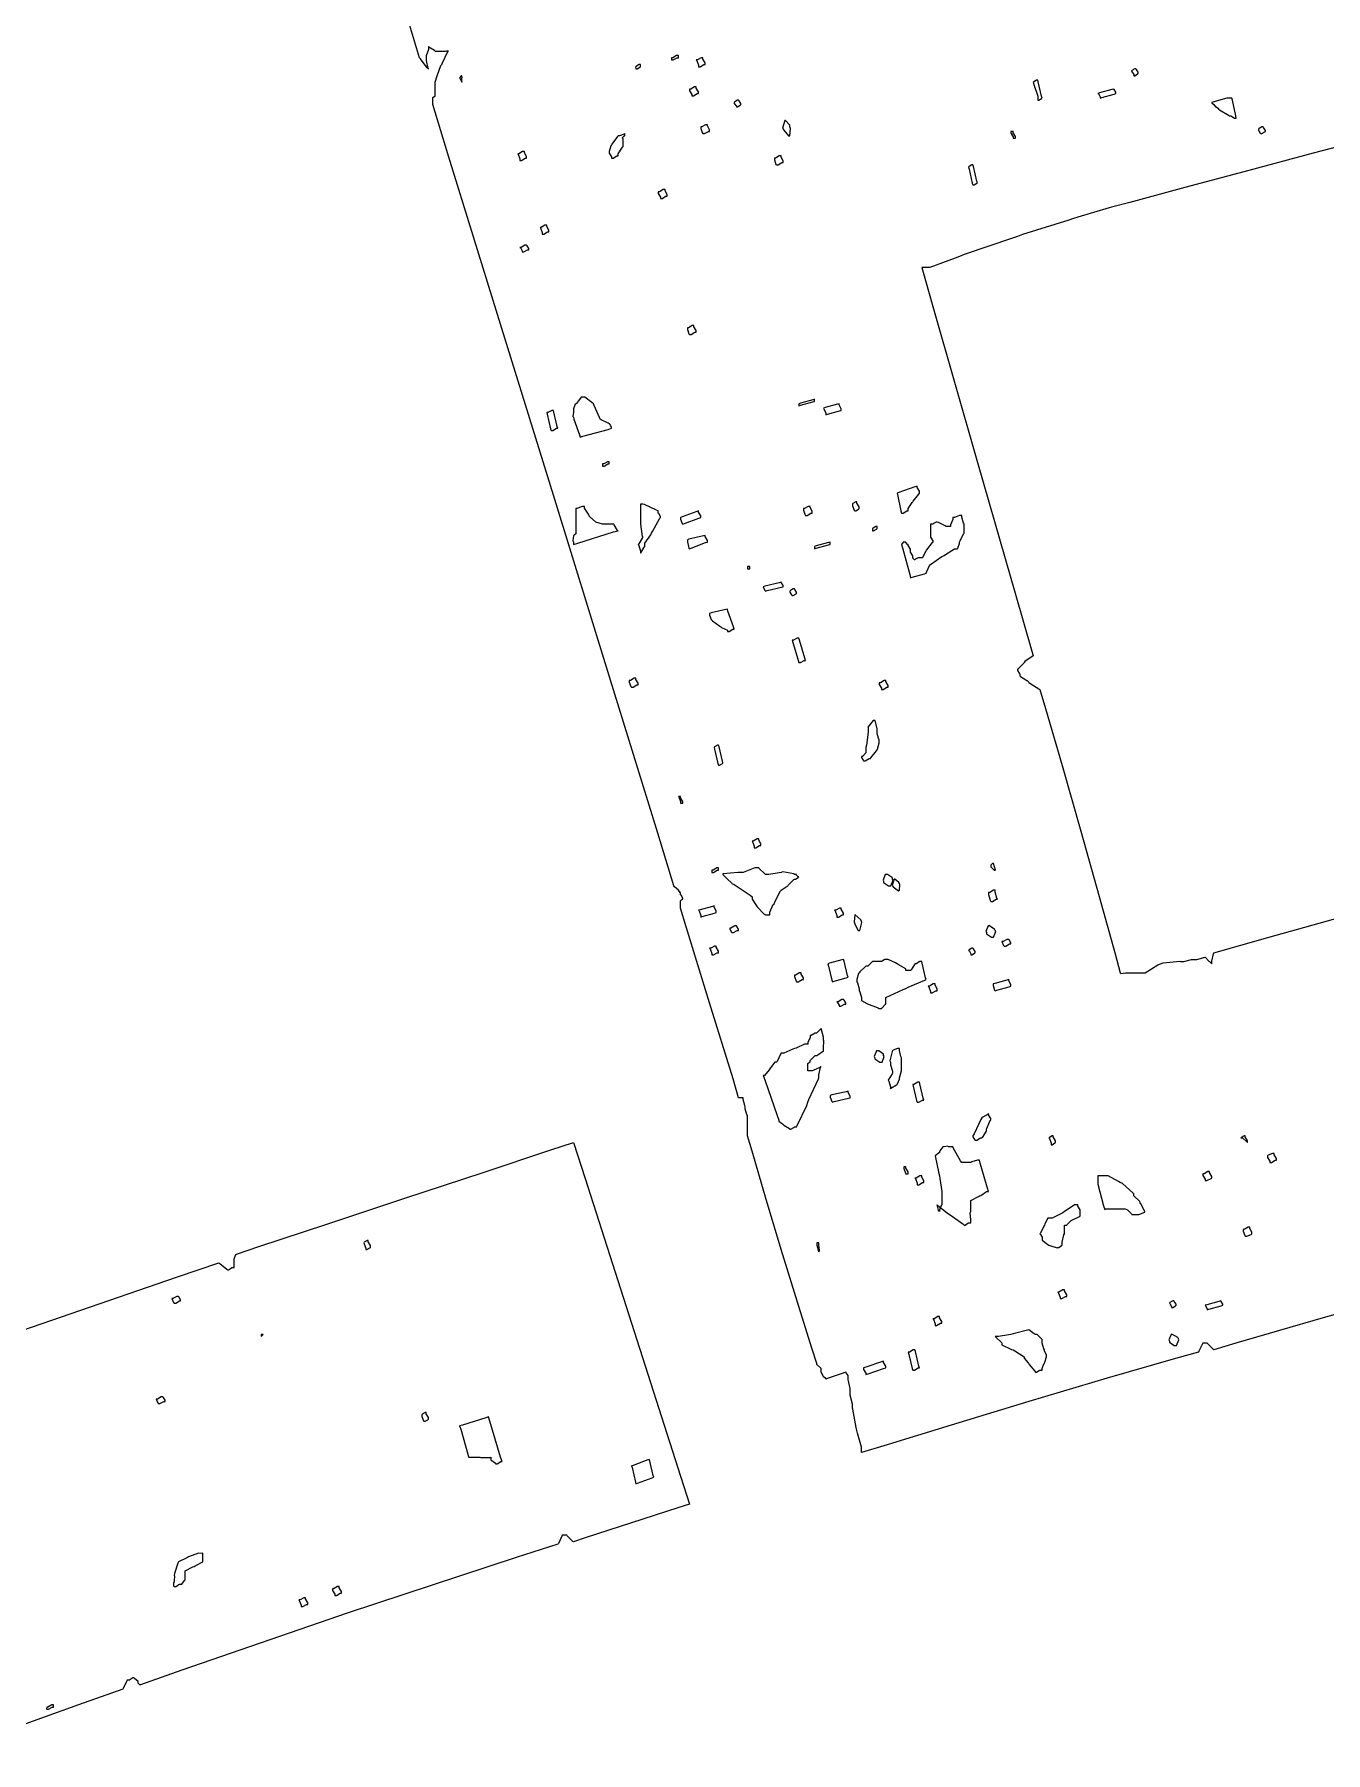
# Model space of a CAD drawing. Extents: x 54 to 303, y 49 to 296.
# Drawn here: x 77.91 to 98.32, y 239.1 to 266.26 of the extents above; entities that cross this region are included whole.
import ezdxf

# ---------------------------------------------------------------- set-up
doc = ezdxf.new("R2010")
doc.units = 0
doc.header["$MEASUREMENT"] = 0

msp = doc.modelspace()

# ---------------------------------------------------------------- linework, layer by layer
at = {"color": 7}
for points in [[(99.6678, 246.355), (98.2832, 245.97), (96.8982, 245.569), (96.5549, 245.463), (96.5454, 245.473), (96.4572, 245.561), (96.4487, 245.569), (96.4145, 245.569), (96.3785, 245.569), (96.369, 245.551), (96.3165, 245.445), (96.3083, 245.427), (95.946, 245.327), (94.8641, 245.017), (93.6308, 244.647), (92.4031, 244.273), (91.3363, 243.947), (90.9807, 243.84), (90.9807, 243.928), (90.9189, 244.148), (90.9105, 244.192), (90.901, 244.237), (90.8484, 244.529), (90.8403, 244.545), (90.8403, 244.607), (90.8043, 244.747), (90.8043, 244.792), (90.8043, 244.854), (90.7701, 244.995), (90.7701, 245.04), (90.7701, 245.058), (90.7426, 245.102), (90.7341, 245.11), (90.6639, 245.088), (90.4558, 245.018), (90.4173, 245.004), (90.4173, 245.004), (90.4173, 245.004), (90.4173, 245.014), (90.3813, 245.04), (90.3813, 245.04), (90.3813, 245.04), (90.3471, 245.118), (90.3471, 245.145), (90.3471, 245.172), (90.2751, 245.232), (90.2751, 245.251), (90.1982, 245.493), (89.9707, 246.221), (89.716, 247.051), (89.4662, 247.881), (89.2528, 248.608), (89.1826, 248.849), (89.1826, 248.849), (89.1826, 248.956), (89.1826, 248.991), (89.1826, 249.035), (89.1826, 249.134), (89.1826, 249.167), (89.1727, 249.185), (89.1466, 249.277), (89.1466, 249.308), (89.1371, 249.326), (89.1124, 249.42), (89.1124, 249.45), (89.0944, 249.45), (89.0531, 249.45), (89.0404, 249.45), (88.9522, 249.75), (88.5818, 250.949), (88.2124, 252.149), (88.1242, 252.448), (88.1242, 252.475), (88.1242, 252.534), (88.1242, 252.553), (88.1242, 252.563), (88.1489, 252.589), (88.1585, 252.589), (88.1585, 252.607), (88.1324, 252.651), (88.1242, 252.659), (88.1242, 252.695), (88.1144, 252.695), (88.0883, 252.729), (88.0883, 252.729), (88.0883, 252.729), (88.0262, 252.783), (88.0181, 252.801), (87.763, 253.631), (86.9957, 256.119), (86.1124, 258.975), (85.229, 261.83), (84.4614, 264.319), (84.2077, 265.148), (84.2077, 265.175), (84.2077, 265.234), (84.2077, 265.253), (84.2077, 265.263), (84.2437, 265.289), (84.2437, 265.289), (84.2437, 265.289), (84.2437, 265.421), (84.2437, 265.465), (84.2437, 265.501), (84.2779, 265.606), (84.2779, 265.606), (84.2779, 265.606), (84.3319, 265.766), (84.3499, 265.782), (84.358, 265.81), (84.4448, 265.986), (84.4543, 265.994), (84.4201, 265.994), (84.4021, 265.986), (84.2518, 265.986), (84.2437, 265.994), (84.2338, 266.004), (84.1456, 266.057), (84.1375, 266.065), (84.1375, 266.021), (84.1015, 265.921), (84.1015, 265.888), (84.1015, 265.844), (84.128, 265.722), (84.1375, 265.712), (84.1195, 265.73), (84.0133, 265.872), (83.9971, 265.888), (83.789, 266.571)], [(99.0106, 264.614), (98.122, 264.379), (97.1063, 264.108), (96.096, 263.837), (95.2239, 263.602), (94.9332, 263.525), (94.8972, 263.517), (94.4026, 263.367), (94.3321, 263.349), (94.2619, 263.323), (93.5288, 263.094), (93.4501, 263.066), (93.3704, 263.04), (92.6042, 262.777), (92.534, 262.749), (92.4623, 262.723), (92.0655, 262.573), (91.9346, 262.573), (92.111, 261.956), (92.8165, 259.491), (93.5221, 257.043), (93.6985, 256.433), (93.6985, 256.433), (93.5648, 256.347), (93.5563, 256.329), (93.5468, 256.321), (93.4586, 256.232), (93.4501, 256.223), (93.4501, 256.206), (93.4766, 256.162), (93.4861, 256.153), (93.4861, 256.117), (93.4942, 256.109), (93.5824, 256.056), (93.5923, 256.046), (93.6004, 256.046), (93.6265, 256.02), (93.6265, 256.01), (93.6445, 256.002), (93.7853, 255.914), (93.8029, 255.904), (93.8911, 255.604), (94.1546, 254.7), (94.4506, 253.665), (94.7402, 252.632), (94.9911, 251.726), (95.0736, 251.424), (95.0817, 251.416), (95.1548, 251.424), (95.1798, 251.424), (95.2059, 251.424), (95.286, 251.424), (95.286, 251.424), (95.286, 251.424), (95.3643, 251.424), (95.3904, 251.424), (95.4691, 251.424), (95.6649, 251.549), (95.709, 251.567), (95.7531, 251.584), (96.0162, 251.611), (96.0258, 251.601), (96.0783, 251.601), (96.1983, 251.637), (96.2381, 251.637), (96.2822, 251.637), (96.4145, 251.671), (96.4145, 251.671), (96.4145, 251.671), (96.4752, 251.611), (96.4847, 251.601), (96.5207, 251.567), (96.5207, 251.611), (96.5454, 251.725), (96.5549, 251.743), (97.4079, 251.985), (99.974, 252.698)], [(77.5575, 245.719), (80.1688, 246.618), (80.8221, 246.838), (80.8383, 246.83), (80.953, 246.742), (80.9625, 246.732), (80.9791, 246.732), (81.0232, 246.76), (81.0327, 246.768), (81.0687, 246.768), (81.0687, 246.796), (81.0687, 246.855), (81.0687, 246.874), (81.0687, 246.902), (81.0934, 246.972), (81.1029, 246.98), (81.4585, 247.1), (82.5306, 247.454), (83.7667, 247.862), (85.0015, 248.27), (86.0735, 248.626), (86.4306, 248.744), (86.6151, 248.171), (87.3471, 245.886), (88.0787, 243.601), (88.2646, 243.028), (88.0787, 242.968), (87.3471, 242.729), (86.6151, 242.491), (86.4306, 242.429), (86.421, 242.438), (86.3328, 242.527), (86.3244, 242.535), (86.2902, 242.535), (86.2542, 242.535), (86.2446, 242.518), (86.1921, 242.404), (86.184, 242.394), (85.5225, 242.183), (82.871, 241.31), (80.239, 240.401), (79.5874, 240.171), (79.5775, 240.171), (79.5514, 240.198), (79.5514, 240.206), (79.5514, 240.224), (79.4893, 240.269), (79.4812, 240.278), (79.4632, 240.278), (79.4191, 240.251), (79.411, 240.242), (79.375, 240.242), (79.3655, 240.225), (79.3129, 240.111), (79.3048, 240.101), (78.6045, 239.853), (76.5087, 239.098)]]:
    msp.add_lwpolyline(points, dxfattribs=at)
for points in [[(87.9821, 265.854), (88.0085, 265.854), (88.0678, 265.888), (88.0883, 265.888), (88.0883, 265.924), (88.0607, 265.924), (88.0015, 265.888), (87.9821, 265.888), (87.9821, 265.888), (87.9782, 265.858), (87.9821, 265.854)], [(87.4187, 265.712), (87.4353, 265.712), (87.4794, 265.739), (87.4889, 265.748), (87.4889, 265.782), (87.4709, 265.782), (87.4268, 265.757), (87.4187, 265.748), (87.413, 265.744), (87.4187, 265.712), (87.4187, 265.712)], [(88.4068, 265.748), (88.4329, 265.748), (88.4908, 265.782), (88.5112, 265.782), (88.5112, 265.81), (88.477, 265.869), (88.477, 265.888), (88.4495, 265.888), (88.3902, 265.854), (88.3708, 265.854), (88.3789, 265.846), (88.4068, 265.773), (88.4068, 265.748)], [(95.286, 265.606), (95.3022, 265.606), (95.3463, 265.634), (95.3562, 265.642), (95.3562, 265.66), (95.3287, 265.704), (95.3202, 265.712), (95.3022, 265.712), (95.2581, 265.687), (95.25, 265.678), (95.25, 265.678), (95.286, 265.624), (95.286, 265.606)], [(84.6667, 265.571), (84.6695, 265.578), (84.6667, 265.606), (84.6667, 265.606), (84.6571, 265.606), (84.6307, 265.571), (84.6307, 265.571), (84.6391, 265.563), (84.6667, 265.501), (84.6667, 265.501), (84.6667, 265.571)], [(88.3006, 265.289), (88.3267, 265.289), (88.386, 265.325), (88.4068, 265.325), (88.4068, 265.351), (88.3708, 265.41), (88.3708, 265.429), (88.3433, 265.429), (88.284, 265.395), (88.2646, 265.395), (88.2646, 265.369), (88.3006, 265.31), (88.3006, 265.289)], [(93.7687, 265.219), (93.7853, 265.219), (93.8294, 265.245), (93.8389, 265.253), (93.8294, 265.281), (93.7768, 265.509), (93.7687, 265.535), (93.7507, 265.535), (93.7066, 265.511), (93.6985, 265.501), (93.7066, 265.467), (93.7687, 265.281), (93.7687, 265.219)], [(94.7568, 265.253), (94.7829, 265.263), (94.9759, 265.316), (95.0034, 265.325), (95.0034, 265.343), (94.9759, 265.387), (94.9674, 265.395), (94.9399, 265.387), (94.7469, 265.334), (94.7208, 265.325), (94.729, 265.325), (94.7568, 265.271), (94.7568, 265.253)], [(89.0062, 265.113), (89.0228, 265.113), (89.0669, 265.14), (89.0764, 265.148), (89.0764, 265.166), (89.0489, 265.21), (89.0404, 265.219), (89.0228, 265.219), (88.9787, 265.193), (88.9702, 265.183), (88.9702, 265.166), (89.0062, 265.126), (89.0062, 265.113)], [(96.5207, 265.183), (96.5207, 265.175), (96.5549, 265.148), (96.5549, 265.148), (96.5549, 265.148), (96.581, 265.113), (96.5909, 265.113), (96.5909, 265.113), (96.6251, 265.086), (96.6251, 265.077), (96.6431, 265.068), (96.7839, 264.982), (96.8015, 264.972), (96.8195, 264.972), (96.8636, 264.946), (96.8735, 264.936), (96.9077, 264.936), (96.8982, 264.972), (96.8456, 265.219), (96.8375, 265.253), (96.7574, 265.253), (96.5549, 265.193), (96.5207, 265.183)], [(88.477, 264.69), (88.5031, 264.69), (88.5624, 264.724), (88.5832, 264.724), (88.5832, 264.752), (88.5472, 264.811), (88.5472, 264.83), (88.5197, 264.83), (88.4604, 264.796), (88.441, 264.796), (88.441, 264.769), (88.4671, 264.708), (88.477, 264.69)], [(89.7819, 264.9), (89.7724, 264.9), (89.7364, 264.778), (89.746, 264.76), (89.7544, 264.743), (89.8275, 264.654), (89.8521, 264.654), (89.8521, 264.654), (89.8606, 264.769), (89.8521, 264.796), (89.8521, 264.822), (89.7819, 264.9), (89.7819, 264.9)], [(87.1361, 264.654), (87.1266, 264.645), (87.0384, 264.523), (87.0299, 264.513), (87.0204, 264.497), (86.9957, 264.407), (86.9957, 264.407), (86.9957, 264.381), (87.0299, 264.322), (87.0299, 264.301), (87.056, 264.301), (87.1153, 264.337), (87.1361, 264.337), (87.1361, 264.372), (87.1968, 264.461), (87.2063, 264.477), (87.2148, 264.487), (87.2148, 264.611), (87.2063, 264.619), (87.2063, 264.629), (87.2324, 264.654), (87.2423, 264.654), (87.2423, 264.69), (87.2324, 264.681), (87.1594, 264.654), (87.1361, 264.654)], [(93.3799, 264.619), (93.4159, 264.619), (93.4159, 264.645), (93.3799, 264.705), (93.3799, 264.724), (93.3457, 264.724), (93.3457, 264.698), (93.3799, 264.64), (93.3799, 264.619)], [(97.2965, 264.69), (97.313, 264.69), (97.3571, 264.716), (97.3667, 264.724), (97.3667, 264.742), (97.3391, 264.787), (97.3307, 264.796), (97.313, 264.796), (97.2689, 264.769), (97.2605, 264.76), (97.2605, 264.743), (97.2866, 264.699), (97.2965, 264.69)], [(85.5846, 264.267), (85.6107, 264.267), (85.6686, 264.301), (85.689, 264.301), (85.689, 264.328), (85.6548, 264.388), (85.6548, 264.407), (85.6273, 264.407), (85.568, 264.371), (85.5486, 264.371), (85.5567, 264.363), (85.5846, 264.291), (85.5846, 264.267)], [(89.6415, 264.195), (89.6676, 264.195), (89.7255, 264.231), (89.746, 264.231), (89.746, 264.258), (89.7117, 264.317), (89.7117, 264.337), (89.6842, 264.337), (89.625, 264.301), (89.6056, 264.301), (89.6056, 264.275), (89.6317, 264.204), (89.6415, 264.195)], [(92.7446, 263.878), (92.7626, 263.878), (92.8067, 263.905), (92.8165, 263.914), (92.8067, 263.94), (92.753, 264.168), (92.7446, 264.195), (92.7269, 264.195), (92.6828, 264.17), (92.6744, 264.16), (92.6828, 264.126), (92.735, 263.905), (92.7446, 263.878)], [(87.8057, 263.665), (87.8321, 263.665), (87.8914, 263.701), (87.9119, 263.701), (87.9119, 263.729), (87.8777, 263.788), (87.8777, 263.808), (87.8498, 263.808), (87.7905, 263.772), (87.7715, 263.772), (87.7715, 263.745), (87.8057, 263.686), (87.8057, 263.665)], [(85.9374, 263.102), (85.9635, 263.102), (86.0213, 263.136), (86.0418, 263.136), (86.0418, 263.164), (86.0076, 263.223), (86.0076, 263.242), (85.9801, 263.242), (85.9208, 263.208), (85.9014, 263.208), (85.9095, 263.2), (85.9374, 263.127), (85.9374, 263.102)], [(85.6188, 262.819), (85.6449, 262.819), (85.7042, 262.855), (85.725, 262.855), (85.725, 262.873), (85.6975, 262.917), (85.689, 262.926), (85.6629, 262.926), (85.6036, 262.89), (85.5846, 262.89), (85.5927, 262.89), (85.6188, 262.837), (85.6188, 262.819)], [(88.2646, 261.515), (88.2908, 261.515), (88.35, 261.549), (88.3708, 261.549), (88.3708, 261.577), (88.3348, 261.636), (88.3348, 261.655), (88.3087, 261.655), (88.2495, 261.621), (88.2304, 261.621), (88.2304, 261.594), (88.2551, 261.524), (88.2646, 261.515)], [(86.571, 260.526), (86.5533, 260.526), (86.5092, 260.466), (86.5008, 260.456), (86.5008, 260.448), (86.4747, 260.42), (86.4665, 260.42), (86.4567, 260.412), (86.4306, 260.339), (86.4306, 260.314), (86.4306, 260.288), (86.421, 260.219), (86.4306, 260.21), (86.4387, 260.175), (86.5269, 259.927), (86.5367, 259.891), (86.5808, 259.909), (86.9763, 260.015), (87.0299, 260.033), (87.0299, 260.051), (87.0038, 260.095), (86.9957, 260.103), (86.9777, 260.113), (86.8701, 260.165), (86.8535, 260.174), (86.844, 260.201), (86.7558, 260.394), (86.7473, 260.42), (86.7212, 260.438), (86.6084, 260.526), (86.571, 260.526)], [(89.9943, 260.386), (90.0204, 260.396), (90.2134, 260.448), (90.2409, 260.456), (90.2409, 260.49), (90.2134, 260.482), (90.0204, 260.43), (89.9943, 260.42), (89.9943, 260.42), (89.9943, 260.386), (89.9943, 260.386)], [(86.0778, 259.997), (86.1039, 259.997), (86.1632, 260.033), (86.184, 260.033), (86.1741, 260.059), (86.1219, 260.288), (86.1138, 260.314), (86.0859, 260.314), (86.0266, 260.28), (86.0076, 260.28), (86.0157, 260.254), (86.0683, 260.025), (86.0778, 259.997)], [(90.4173, 260.244), (90.4434, 260.254), (90.6364, 260.306), (90.6639, 260.314), (90.6639, 260.342), (90.6279, 260.401), (90.6279, 260.42), (90.6018, 260.412), (90.4074, 260.36), (90.3813, 260.35), (90.3898, 260.342), (90.4173, 260.269), (90.4173, 260.244)], [(86.8895, 259.432), (86.9156, 259.432), (86.9749, 259.468), (86.9957, 259.468), (86.9957, 259.504), (86.9678, 259.504), (86.9086, 259.468), (86.8895, 259.468), (86.8895, 259.468), (86.8895, 259.442), (86.8895, 259.432)], [(90.8763, 258.727), (90.8925, 258.727), (90.9366, 258.754), (90.9465, 258.763), (90.9465, 258.79), (90.9105, 258.849), (90.9105, 258.869), (90.8925, 258.869), (90.8484, 258.843), (90.8403, 258.833), (90.8403, 258.807), (90.8664, 258.736), (90.8763, 258.727)], [(91.616, 258.692), (91.6421, 258.692), (91.7014, 258.727), (91.7222, 258.727), (91.7222, 258.763), (91.7829, 258.86), (91.7924, 258.869), (91.8009, 258.878), (91.8891, 258.993), (91.8986, 259.009), (91.8986, 259.037), (91.8626, 259.096), (91.8626, 259.115), (91.827, 259.107), (91.5719, 259.019), (91.5458, 259.009), (91.554, 258.983), (91.6065, 258.728), (91.616, 258.692)], [(86.4665, 258.763), (86.4665, 258.746), (86.4665, 258.706), (86.4665, 258.692), (86.4665, 258.692), (86.4665, 258.614), (86.4665, 258.586), (86.4665, 258.552), (86.4665, 258.473), (86.4665, 258.446), (86.4665, 258.446), (86.4665, 258.41), (86.4665, 258.41), (86.4665, 258.374), (86.4665, 258.366), (86.4387, 258.34), (86.4306, 258.34), (86.4306, 258.34), (86.421, 258.251), (86.4306, 258.233), (86.4306, 258.197), (86.5008, 258.215), (87.0645, 258.393), (87.1361, 258.41), (87.1266, 258.419), (87.074, 258.507), (87.0659, 258.516), (87.0659, 258.516), (86.9583, 258.516), (86.9237, 258.516), (86.8881, 258.516), (86.7833, 258.55), (86.7833, 258.55), (86.7833, 258.55), (86.6856, 258.64), (86.6771, 258.656), (86.6676, 258.674), (86.6069, 258.768), (86.6069, 258.798), (86.571, 258.798), (86.5533, 258.79), (86.487, 258.763), (86.4665, 258.763)], [(87.4889, 258.833), (87.4889, 258.772), (87.4889, 258.633), (87.4889, 258.586), (87.4889, 258.516), (87.515, 258.322), (87.5249, 258.304), (87.515, 258.295), (87.4614, 258.207), (87.4529, 258.197), (87.4614, 258.181), (87.4889, 258.089), (87.4889, 258.057), (87.497, 258.066), (87.5496, 258.155), (87.5591, 258.163), (87.5591, 258.217), (87.6558, 258.348), (87.6653, 258.374), (87.6819, 258.402), (87.7962, 258.614), (87.8057, 258.622), (87.8057, 258.64), (87.7796, 258.684), (87.7715, 258.692), (87.7715, 258.727), (87.744, 258.736), (87.551, 258.825), (87.5249, 258.833), (87.4889, 258.833), (87.4889, 258.833), (87.4889, 258.833), (87.4889, 258.833)], [(88.1585, 258.516), (88.1849, 258.525), (88.4135, 258.614), (88.441, 258.622), (88.441, 258.648), (88.4068, 258.707), (88.4068, 258.727), (88.3789, 258.718), (88.1503, 258.632), (88.1242, 258.622), (88.1242, 258.596), (88.1489, 258.525), (88.1585, 258.516)], [(90.0987, 258.656), (90.1252, 258.656), (90.1845, 258.692), (90.2049, 258.692), (90.2049, 258.72), (90.1707, 258.779), (90.1707, 258.798), (90.1428, 258.798), (90.0836, 258.763), (90.0645, 258.763), (90.0645, 258.736), (90.0892, 258.674), (90.0987, 258.656)], [(91.7582, 257.668), (91.7843, 257.678), (91.9773, 257.732), (92.0048, 257.74), (92.0129, 257.758), (92.0655, 257.872), (92.075, 257.881), (92.075, 257.881), (92.2514, 258.005), (92.2874, 258.021), (92.3135, 258.039), (92.4511, 258.127), (92.498, 258.127), (92.5064, 258.137), (92.534, 258.21), (92.534, 258.233), (92.5421, 258.251), (92.5946, 258.366), (92.6042, 258.374), (92.6042, 258.41), (92.6042, 258.437), (92.6042, 258.496), (92.6042, 258.516), (92.5946, 258.534), (92.5682, 258.626), (92.5682, 258.656), (92.5326, 258.656), (92.4539, 258.622), (92.4278, 258.622), (92.4278, 258.588), (92.3918, 258.507), (92.3918, 258.48), (92.3576, 258.48), (92.3216, 258.48), (92.3036, 258.49), (92.1978, 258.542), (92.1812, 258.55), (92.1632, 258.55), (92.1191, 258.525), (92.111, 258.516), (92.075, 258.516), (92.075, 258.499), (92.075, 258.459), (92.075, 258.446), (92.075, 258.446), (92.075, 258.367), (92.075, 258.34), (92.075, 258.313), (92.111, 258.254), (92.111, 258.233), (92.1011, 258.225), (92.0129, 258.111), (92.0048, 258.093), (91.9949, 258.084), (91.9498, 257.987), (91.9346, 257.987), (91.8986, 257.987), (91.8806, 257.987), (91.8365, 257.961), (91.8284, 257.951), (91.8185, 257.951), (91.7924, 257.978), (91.7924, 257.987), (91.7924, 258.014), (91.7582, 258.074), (91.7582, 258.093), (91.7582, 258.119), (91.7222, 258.178), (91.7222, 258.197), (91.7127, 258.197), (91.6862, 258.225), (91.6862, 258.233), (91.652, 258.233), (91.6421, 258.233), (91.616, 258.197), (91.616, 258.197), (91.6326, 258.145), (91.7483, 257.722), (91.7582, 257.668)], [(88.2646, 258.127), (88.2908, 258.137), (88.5197, 258.225), (88.5472, 258.233), (88.5472, 258.261), (88.5112, 258.32), (88.5112, 258.34), (88.4851, 258.331), (88.2565, 258.279), (88.2304, 258.269), (88.2304, 258.235), (88.2551, 258.137), (88.2646, 258.127)], [(91.1571, 258.41), (91.1751, 258.41), (91.2192, 258.437), (91.229, 258.446), (91.229, 258.48), (91.211, 258.48), (91.1655, 258.455), (91.1571, 258.446), (91.1571, 258.446), (91.1571, 258.41), (91.1571, 258.41)], [(90.2409, 258.127), (90.267, 258.137), (90.46, 258.189), (90.4875, 258.197), (90.4875, 258.233), (90.46, 258.225), (90.267, 258.173), (90.2409, 258.163), (90.2409, 258.127)], [(89.1826, 257.81), (89.2168, 257.81), (89.2168, 257.845), (89.1826, 257.845), (89.1826, 257.845), (89.1826, 257.82), (89.1826, 257.81)], [(89.4652, 257.458), (89.4913, 257.467), (89.7199, 257.52), (89.746, 257.528), (89.746, 257.546), (89.7199, 257.59), (89.7117, 257.598), (89.6842, 257.59), (89.4553, 257.537), (89.4292, 257.528), (89.4292, 257.528), (89.4553, 257.467), (89.4652, 257.458)], [(89.8881, 257.387), (89.9047, 257.387), (89.9488, 257.413), (89.9583, 257.422), (89.9583, 257.44), (89.9308, 257.484), (89.9223, 257.492), (89.9047, 257.492), (89.8606, 257.467), (89.8521, 257.458), (89.8521, 257.441), (89.8783, 257.397), (89.8881, 257.387)], [(88.6174, 256.999), (88.6259, 256.99), (88.7416, 256.902), (88.7596, 256.892), (88.7677, 256.884), (88.864, 256.839), (88.864, 256.822), (88.8905, 256.822), (88.9497, 256.858), (88.9702, 256.858), (88.9607, 256.894), (88.8725, 257.14), (88.864, 257.175), (88.8379, 257.167), (88.6093, 257.114), (88.5832, 257.105), (88.5832, 257.079), (88.6079, 257.008), (88.6174, 256.999)], [(89.9943, 256.329), (90.0204, 256.329), (90.0783, 256.363), (90.0987, 256.363), (90.0892, 256.399), (90.0024, 256.682), (89.9943, 256.716), (89.9664, 256.716), (89.9072, 256.682), (89.8881, 256.682), (89.8962, 256.647), (89.9844, 256.365), (89.9943, 256.329)], [(87.3485, 255.94), (87.3746, 255.94), (87.4324, 255.976), (87.4529, 255.976), (87.4529, 256.002), (87.4187, 256.062), (87.4187, 256.081), (87.3912, 256.081), (87.3319, 256.046), (87.3125, 256.046), (87.3125, 256.02), (87.3386, 255.95), (87.3485, 255.94)], [(91.2992, 255.904), (91.3253, 255.904), (91.3846, 255.94), (91.4054, 255.94), (91.4054, 255.968), (91.3694, 256.027), (91.3694, 256.046), (91.3419, 256.046), (91.2827, 256.01), (91.2633, 256.01), (91.2633, 255.984), (91.2992, 255.925), (91.2992, 255.904)], [(91.1931, 255.411), (91.1655, 255.411), (91.083, 255.309), (91.0869, 255.305), (91.0869, 255.227), (91.0608, 255.024), (91.0526, 254.988), (91.0526, 254.972), (91.0526, 254.918), (91.0526, 254.918), (91.0526, 254.9), (90.9987, 254.846), (90.9807, 254.846), (90.9807, 254.83), (91.0071, 254.786), (91.0167, 254.776), (91.0428, 254.776), (91.102, 254.812), (91.1229, 254.812), (91.131, 254.821), (91.2192, 254.936), (91.229, 254.952), (91.2372, 254.962), (91.2633, 255.058), (91.2633, 255.058), (91.2633, 255.102), (91.229, 255.202), (91.229, 255.235), (91.229, 255.279), (91.2012, 255.411), (91.1931, 255.411)], [(88.7236, 254.706), (88.7402, 254.706), (88.7843, 254.733), (88.7938, 254.742), (88.7843, 254.768), (88.7317, 254.996), (88.7236, 255.022), (88.7056, 255.022), (88.6615, 254.998), (88.6534, 254.988), (88.6615, 254.962), (88.7141, 254.733), (88.7236, 254.706)], [(88.1242, 254.106), (88.1585, 254.106), (88.1585, 254.134), (88.1242, 254.193), (88.1242, 254.212), (88.0883, 254.212), (88.0967, 254.204), (88.1242, 254.131), (88.1242, 254.106)], [(89.2888, 253.401), (89.3149, 253.401), (89.3727, 253.435), (89.3932, 253.435), (89.3932, 253.463), (89.359, 253.522), (89.359, 253.541), (89.3315, 253.541), (89.2722, 253.507), (89.2528, 253.507), (89.2609, 253.498), (89.2888, 253.425), (89.2888, 253.401)], [(93.0631, 253.154), (93.0533, 253.154), (93.0271, 253.128), (93.0271, 253.118), (93.0271, 253.101), (93.0797, 253.048), (93.0974, 253.048), (93.1002, 253.049), (93.0712, 253.154), (93.0631, 253.154)], [(88.6174, 253.012), (88.6435, 253.012), (88.7028, 253.048), (88.7236, 253.048), (88.7236, 253.082), (88.6961, 253.082), (88.6368, 253.048), (88.6174, 253.048), (88.6174, 253.048), (88.6174, 253.022), (88.6174, 253.012)], [(88.7938, 252.978), (88.7938, 252.978), (88.8545, 252.916), (88.864, 252.906), (88.864, 252.906), (88.9261, 252.845), (88.936, 252.835), (88.9702, 252.819), (89.2253, 252.651), (89.2528, 252.625), (89.2528, 252.59), (89.3135, 252.501), (89.323, 252.483), (89.3315, 252.466), (89.4472, 252.352), (89.4652, 252.342), (89.4994, 252.342), (89.5354, 252.342), (89.5354, 252.386), (89.5876, 252.502), (89.6056, 252.519), (89.6137, 252.546), (89.7019, 252.721), (89.7117, 252.729), (89.7117, 252.729), (89.8081, 252.793), (89.8179, 252.801), (89.826, 252.811), (89.9128, 252.898), (89.9223, 252.906), (89.9403, 252.906), (89.9844, 252.934), (89.9943, 252.942), (89.9844, 252.942), (89.9583, 252.969), (89.9583, 252.978), (89.9223, 252.978), (89.9128, 252.987), (89.7378, 253.022), (89.7117, 253.012), (89.6842, 253.004), (89.5188, 252.978), (89.4652, 252.978), (89.4553, 252.987), (89.3671, 253.074), (89.359, 253.082), (89.2969, 253.082), (89.1385, 253.022), (89.1124, 253.012), (89.0323, 253.012), (88.7938, 252.987), (88.7938, 252.978)], [(91.3694, 252.978), (91.3599, 252.978), (91.3239, 252.889), (91.3335, 252.871), (91.3335, 252.855), (91.4121, 252.801), (91.4396, 252.801), (91.4481, 252.801), (91.4837, 252.889), (91.4756, 252.906), (91.4756, 252.924), (91.3956, 252.978), (91.3694, 252.978)], [(91.5099, 252.906), (91.5003, 252.906), (91.4658, 252.811), (91.4756, 252.801), (91.4837, 252.783), (91.5666, 252.723), (91.5818, 252.729), (91.5818, 252.729), (91.5899, 252.819), (91.5818, 252.835), (91.5719, 252.853), (91.5099, 252.907), (91.5099, 252.906)], [(93.0271, 252.553), (93.0533, 252.553), (93.1125, 252.589), (93.1333, 252.589), (93.1238, 252.607), (93.0974, 252.699), (93.0974, 252.729), (93.0712, 252.729), (93.012, 252.695), (92.9929, 252.695), (92.9929, 252.661), (93.0176, 252.571), (93.0271, 252.553)], [(88.441, 252.306), (88.4671, 252.316), (88.6615, 252.368), (88.6876, 252.377), (88.6876, 252.404), (88.6534, 252.464), (88.6534, 252.483), (88.6259, 252.475), (88.4329, 252.422), (88.4068, 252.413), (88.4149, 252.404), (88.441, 252.331), (88.441, 252.306)], [(90.5937, 252.306), (90.6198, 252.306), (90.6791, 252.342), (90.6999, 252.342), (90.6999, 252.37), (90.6639, 252.429), (90.6639, 252.448), (90.6364, 252.448), (90.5771, 252.413), (90.5577, 252.413), (90.5662, 252.404), (90.5937, 252.331), (90.5937, 252.306)], [(90.8763, 252.342), (90.8763, 252.342), (90.8664, 252.228), (90.8763, 252.2), (90.8844, 252.184), (90.9299, 252.096), (90.9465, 252.096), (90.9546, 252.096), (90.9891, 252.22), (90.9807, 252.236), (90.9712, 252.264), (90.8773, 252.345), (90.8763, 252.342)], [(88.936, 252.06), (88.9621, 252.06), (89.0199, 252.096), (89.0404, 252.096), (89.0404, 252.113), (89.0143, 252.157), (89.0062, 252.166), (88.9787, 252.166), (88.9194, 252.13), (88.9, 252.13), (88.9, 252.113), (88.9261, 252.069), (88.936, 252.06)], [(92.9929, 252.166), (92.9831, 252.166), (92.9474, 252.078), (92.9569, 252.06), (92.9569, 252.043), (93.0356, 251.99), (93.0631, 251.99), (93.0712, 251.99), (93.1058, 252.078), (93.0974, 252.096), (93.0878, 252.113), (92.9968, 252.171), (92.9929, 252.166)], [(88.6174, 251.707), (88.6435, 251.707), (88.7028, 251.743), (88.7236, 251.743), (88.7236, 251.769), (88.6876, 251.828), (88.6876, 251.847), (88.6615, 251.847), (88.6023, 251.813), (88.5832, 251.813), (88.5913, 251.805), (88.6174, 251.732), (88.6174, 251.707)], [(92.7104, 251.707), (92.7269, 251.707), (92.771, 251.734), (92.7806, 251.743), (92.7806, 251.761), (92.753, 251.805), (92.7446, 251.813), (92.7269, 251.813), (92.6828, 251.787), (92.6744, 251.777), (92.6828, 251.777), (92.7104, 251.725), (92.7104, 251.707)], [(93.2395, 251.847), (93.2656, 251.847), (93.3249, 251.883), (93.3457, 251.883), (93.3457, 251.901), (93.3178, 251.945), (93.3097, 251.954), (93.2822, 251.954), (93.2229, 251.919), (93.2035, 251.919), (93.2035, 251.919), (93.2296, 251.857), (93.2395, 251.847)], [(90.5235, 251.284), (90.5496, 251.293), (90.7426, 251.346), (90.7701, 251.354), (90.7602, 251.382), (90.708, 251.611), (90.6999, 251.637), (90.672, 251.628), (90.478, 251.576), (90.4515, 251.567), (90.46, 251.532), (90.5136, 251.311), (90.5235, 251.284)], [(90.9807, 251.001), (90.9807, 250.985), (91.0689, 250.941), (91.0869, 250.931), (91.1035, 250.923), (91.2453, 250.871), (91.2633, 250.861), (91.2992, 250.861), (91.3074, 250.871), (91.3599, 250.923), (91.3694, 250.931), (91.3694, 250.959), (91.3694, 251.018), (91.3694, 251.037), (91.3694, 251.037), (91.6421, 251.161), (91.6862, 251.178), (91.7208, 251.196), (91.9868, 251.31), (92.0048, 251.318), (91.9949, 251.346), (91.9427, 251.575), (91.9346, 251.601), (91.9067, 251.601), (91.8475, 251.567), (91.8284, 251.567), (91.8185, 251.558), (91.7663, 251.47), (91.7582, 251.46), (91.7222, 251.46), (91.6862, 251.46), (91.6862, 251.488), (91.5624, 251.558), (91.5458, 251.567), (91.5183, 251.584), (91.4065, 251.637), (91.3694, 251.637), (91.3515, 251.637), (91.3074, 251.611), (91.2992, 251.601), (91.2813, 251.601), (91.2414, 251.601), (91.229, 251.601), (91.229, 251.601), (91.1751, 251.601), (91.1571, 251.601), (91.1475, 251.593), (91.0953, 251.54), (91.0869, 251.531), (91.0512, 251.531), (90.9546, 251.442), (90.9465, 251.424), (90.9366, 251.416), (90.9105, 251.317), (90.9105, 251.284), (90.9189, 251.267), (90.9465, 251.174), (90.9465, 251.142), (90.9546, 251.126), (90.9807, 251.033), (90.9807, 251.001)], [(89.9583, 251.284), (89.9844, 251.284), (90.0437, 251.318), (90.0645, 251.318), (90.0645, 251.346), (90.0285, 251.405), (90.0285, 251.424), (90.001, 251.424), (89.9418, 251.39), (89.9223, 251.39), (89.9223, 251.364), (89.9488, 251.293), (89.9583, 251.284)], [(92.075, 251.108), (92.1011, 251.108), (92.1604, 251.142), (92.1812, 251.142), (92.1812, 251.17), (92.1452, 251.229), (92.1452, 251.248), (92.1177, 251.248), (92.0584, 251.214), (92.039, 251.214), (92.0475, 251.205), (92.075, 251.132), (92.075, 251.108)], [(93.0974, 251.142), (93.1238, 251.152), (93.3178, 251.205), (93.3457, 251.214), (93.3457, 251.24), (93.3097, 251.299), (93.3097, 251.318), (93.2822, 251.31), (93.0892, 251.258), (93.0631, 251.248), (93.0631, 251.222), (93.0878, 251.152), (93.0974, 251.142)], [(90.6279, 250.895), (90.6544, 250.895), (90.7136, 250.931), (90.7341, 250.931), (90.7341, 250.949), (90.708, 250.993), (90.6999, 251.001), (90.672, 251.001), (90.6127, 250.965), (90.5937, 250.965), (90.6018, 250.957), (90.6279, 250.912), (90.6279, 250.895)], [(89.6758, 249.097), (89.6758, 249.079), (89.7364, 249.035), (89.746, 249.025), (89.7544, 249.017), (89.8426, 248.965), (89.8521, 248.955), (89.8687, 248.955), (89.9128, 248.982), (89.9223, 248.991), (89.9583, 248.991), (89.9664, 249.009), (90.1167, 249.326), (90.1347, 249.378), (90.1513, 249.422), (90.3016, 249.75), (90.3111, 249.767), (90.3111, 249.811), (90.3372, 249.926), (90.3471, 249.943), (90.3372, 249.935), (90.2215, 249.882), (90.2049, 249.873), (90.1869, 249.873), (90.1471, 249.873), (90.1347, 249.873), (90.1347, 249.9), (90.1347, 249.96), (90.1347, 249.979), (90.1347, 249.989), (90.1608, 250.013), (90.1707, 250.013), (90.1707, 250.041), (90.249, 250.119), (90.2751, 250.119), (90.2931, 250.129), (90.3813, 250.19), (90.3813, 250.19), (90.3813, 250.234), (90.3898, 250.349), (90.3813, 250.366), (90.3813, 250.41), (90.3471, 250.542), (90.3471, 250.542), (90.3471, 250.542), (90.2836, 250.482), (90.2751, 250.472), (90.249, 250.472), (90.1898, 250.436), (90.1707, 250.436), (90.1707, 250.402), (90.1347, 250.323), (90.1347, 250.296), (90.0811, 250.296), (89.9488, 250.235), (89.9223, 250.226), (89.8962, 250.217), (89.7572, 250.155), (89.7117, 250.155), (89.7019, 250.137), (89.6497, 250.023), (89.6415, 250.013), (89.6137, 250.013), (89.5435, 249.925), (89.5354, 249.907), (89.5255, 249.891), (89.4524, 249.803), (89.4292, 249.803), (89.4553, 249.732), (89.6482, 249.167), (89.6758, 249.097)], [(91.229, 250.19), (91.2192, 250.19), (91.1835, 250.101), (91.1931, 250.083), (91.1931, 250.067), (91.2717, 250.013), (91.2992, 250.013), (91.3074, 250.013), (91.3419, 250.103), (91.3335, 250.119), (91.3335, 250.137), (91.2551, 250.19), (91.229, 250.19)], [(91.4756, 250.19), (91.4658, 250.182), (91.4301, 250.031), (91.4396, 250.013), (91.4396, 249.969), (91.4756, 249.87), (91.4756, 249.837), (91.4658, 249.829), (91.4135, 249.741), (91.4054, 249.731), (91.4135, 249.714), (91.4396, 249.622), (91.4396, 249.59), (91.4481, 249.6), (91.5363, 249.652), (91.5458, 249.66), (91.554, 249.67), (91.5818, 249.743), (91.5818, 249.767), (91.5818, 249.767), (91.616, 249.873), (91.616, 249.907), (91.616, 249.943), (91.616, 249.961), (91.616, 250.001), (91.616, 250.013), (91.616, 250.013), (91.616, 250.067), (91.616, 250.083), (91.6065, 250.101), (91.5818, 250.195), (91.5818, 250.226), (91.554, 250.226), (91.4837, 250.2), (91.4756, 250.19)], [(91.8626, 249.378), (91.8891, 249.378), (91.9484, 249.414), (91.9688, 249.414), (91.9593, 249.441), (91.9067, 249.67), (91.8986, 249.696), (91.8711, 249.696), (91.8118, 249.66), (91.7924, 249.66), (91.8009, 249.634), (91.8531, 249.406), (91.8626, 249.378)], [(90.5235, 249.378), (90.5496, 249.388), (90.7782, 249.441), (90.8043, 249.45), (90.8043, 249.476), (90.7701, 249.535), (90.7701, 249.554), (90.7426, 249.546), (90.5136, 249.494), (90.4875, 249.484), (90.4875, 249.458), (90.5136, 249.388), (90.5235, 249.378)], [(92.8867, 249.131), (92.8688, 249.105), (92.7626, 248.877), (92.7446, 248.849), (92.7446, 248.833), (92.771, 248.788), (92.7806, 248.779), (92.8067, 248.779), (92.8659, 248.815), (92.8867, 248.815), (92.8949, 248.824), (92.9569, 248.923), (92.9569, 248.955), (92.9569, 248.955), (93.0176, 249.089), (93.0271, 249.097), (93.0271, 249.123), (92.9929, 249.182), (92.9929, 249.202), (92.9831, 249.193), (92.9033, 249.141), (92.8867, 249.131)], [(93.9793, 248.708), (93.9973, 248.708), (94.0414, 248.736), (94.0513, 248.744), (94.0513, 248.77), (94.0153, 248.83), (94.0153, 248.849), (93.9973, 248.849), (93.9532, 248.824), (93.9451, 248.815), (93.9532, 248.806), (93.9793, 248.733), (93.9793, 248.708)], [(97.0841, 248.744), (97.0841, 248.77), (97.0499, 248.83), (97.0499, 248.849), (97.0319, 248.849), (96.9864, 248.824), (96.9779, 248.815), (97.0044, 248.815), (97.0746, 248.754), (97.0841, 248.744)], [(92.1812, 247.756), (92.1893, 247.748), (92.3396, 247.632), (92.3576, 247.614), (92.3837, 247.598), (92.5862, 247.456), (92.6042, 247.438), (92.6207, 247.438), (92.6648, 247.465), (92.6744, 247.474), (92.7104, 247.474), (92.7104, 247.518), (92.7005, 247.633), (92.7104, 247.65), (92.7104, 247.694), (92.7104, 247.826), (92.7104, 247.826), (92.7104, 247.826), (92.8328, 247.888), (92.8508, 247.897), (92.8673, 247.906), (92.9612, 247.967), (92.9929, 247.967), (92.9749, 248.021), (92.8592, 248.418), (92.8508, 248.462), (92.8151, 248.462), (92.7269, 248.436), (92.7104, 248.426), (92.6744, 248.426), (92.5682, 248.426), (92.5682, 248.426), (92.5505, 248.453), (92.4359, 248.646), (92.4278, 248.672), (92.4098, 248.672), (92.3699, 248.672), (92.3576, 248.672), (92.3477, 248.682), (92.2874, 248.675), (92.2874, 248.672), (92.2694, 248.672), (92.2239, 248.612), (92.2154, 248.602), (92.2154, 248.586), (92.1452, 248.532), (92.1452, 248.532), (92.1452, 248.532), (92.2059, 248.251), (92.2154, 248.215), (92.2239, 248.171), (92.2514, 247.966), (92.2514, 247.897), (92.2514, 247.897), (92.2514, 247.792), (92.2514, 247.756), (92.2419, 247.748), (92.2154, 247.675), (92.2154, 247.65), (92.2002, 247.673), (92.1812, 247.756), (92.1812, 247.756)], [(97.4369, 248.426), (97.463, 248.426), (97.5222, 248.462), (97.5431, 248.462), (97.5431, 248.489), (97.5071, 248.549), (97.5071, 248.568), (97.481, 248.568), (97.4108, 248.541), (97.4026, 248.532), (97.4026, 248.506), (97.4369, 248.447), (97.4369, 248.426)], [(91.6862, 248.249), (91.7222, 248.249), (91.7222, 248.277), (91.6862, 248.336), (91.6862, 248.356), (91.652, 248.356), (91.652, 248.329), (91.6767, 248.259), (91.6862, 248.249)], [(96.4145, 248.143), (96.4406, 248.143), (96.5108, 248.171), (96.5207, 248.179), (96.5207, 248.207), (96.4847, 248.266), (96.4847, 248.285), (96.4572, 248.285), (96.3979, 248.249), (96.3785, 248.249), (96.3785, 248.223), (96.4145, 248.164), (96.4145, 248.143)], [(91.8626, 248.073), (91.8891, 248.073), (91.9484, 248.109), (91.9688, 248.109), (91.9688, 248.136), (91.9346, 248.196), (91.9346, 248.215), (91.9067, 248.215), (91.8475, 248.179), (91.8284, 248.179), (91.8365, 248.171), (91.8626, 248.098), (91.8626, 248.073)], [(94.827, 247.686), (94.8531, 247.696), (95.1523, 247.696), (95.1798, 247.686), (95.1879, 247.678), (95.2405, 247.624), (95.25, 247.614), (95.2581, 247.606), (95.3685, 247.606), (95.4624, 247.639), (95.4624, 247.65), (95.4624, 247.65), (95.3989, 247.774), (95.3904, 247.79), (95.3809, 247.808), (95.286, 247.902), (95.286, 247.933), (95.2761, 247.942), (95.1082, 248.092), (95.0736, 248.109), (95.0461, 248.127), (94.8806, 248.215), (94.827, 248.215), (94.791, 248.215), (94.791, 248.215), (94.7568, 248.215), (94.7568, 248.215), (94.7208, 248.215), (94.7208, 248.083), (94.809, 247.74), (94.827, 247.686)], [(93.8389, 247.227), (93.8389, 247.201), (93.9271, 247.13), (93.9451, 247.121), (93.9617, 247.113), (94.076, 247.077), (94.0855, 247.085), (94.1021, 247.085), (94.1462, 247.113), (94.1557, 247.121), (94.1557, 247.165), (94.1821, 247.281), (94.1917, 247.297), (94.1917, 247.333), (94.1917, 247.412), (94.1917, 247.438), (94.2276, 247.438), (94.2358, 247.448), (94.288, 247.501), (94.2979, 247.51), (94.2979, 247.51), (94.4287, 247.571), (94.4383, 247.58), (94.4383, 247.598), (94.4383, 247.638), (94.4383, 247.65), (94.4383, 247.678), (94.404, 247.737), (94.404, 247.756), (94.3501, 247.756), (94.2178, 247.668), (94.1917, 247.65), (94.1641, 247.633), (93.9987, 247.544), (93.9451, 247.544), (93.9271, 247.544), (93.883, 247.456), (93.8749, 247.438), (93.865, 247.421), (93.8114, 247.307), (93.8029, 247.297), (93.8114, 247.289), (93.8389, 247.244), (93.8389, 247.227)], [(83.1494, 247.051), (83.166, 247.051), (83.21, 247.077), (83.2196, 247.085), (83.2196, 247.113), (83.1854, 247.172), (83.1854, 247.191), (83.1674, 247.191), (83.1233, 247.166), (83.1152, 247.157), (83.1233, 247.139), (83.1494, 247.072), (83.1494, 247.051)], [(97.0499, 247.261), (97.076, 247.261), (97.1448, 247.289), (97.1543, 247.297), (97.1543, 247.325), (97.1201, 247.384), (97.1201, 247.403), (97.0926, 247.403), (97.0333, 247.367), (97.0139, 247.367), (97.0139, 247.341), (97.04, 247.271), (97.0499, 247.261)], [(90.3111, 247.015), (90.3192, 247.033), (90.3111, 247.126), (90.3111, 247.157), (90.2751, 247.157), (90.2751, 247.122), (90.3016, 247.025), (90.3111, 247.015)], [(94.1215, 246.275), (94.1476, 246.275), (94.2068, 246.309), (94.2276, 246.309), (94.2276, 246.337), (94.1917, 246.396), (94.1917, 246.415), (94.1641, 246.415), (94.1049, 246.379), (94.0855, 246.379), (94.0939, 246.371), (94.1215, 246.3), (94.1215, 246.275)], [(80.1165, 246.203), (80.1426, 246.203), (80.2005, 246.239), (80.221, 246.239), (80.221, 246.257), (80.1949, 246.301), (80.1867, 246.309), (80.1592, 246.309), (80.1, 246.275), (80.0806, 246.275), (80.0806, 246.275), (80.1067, 246.213), (80.1165, 246.203)], [(95.8854, 246.133), (95.9019, 246.133), (95.946, 246.16), (95.9556, 246.169), (95.9556, 246.187), (95.928, 246.231), (95.9196, 246.239), (95.9019, 246.239), (95.8578, 246.213), (95.8494, 246.203), (95.8578, 246.195), (95.8854, 246.149), (95.8854, 246.133)], [(96.4487, 246.098), (96.4752, 246.108), (96.6692, 246.16), (96.6971, 246.169), (96.6971, 246.187), (96.6692, 246.231), (96.6611, 246.239), (96.6336, 246.231), (96.4406, 246.178), (96.4145, 246.169), (96.4226, 246.16), (96.4487, 246.115), (96.4487, 246.098)], [(92.1452, 245.85), (92.1713, 245.85), (92.2306, 245.886), (92.2514, 245.886), (92.2514, 245.914), (92.2154, 245.973), (92.2154, 245.992), (92.1893, 245.992), (92.13, 245.956), (92.111, 245.956), (92.1191, 245.948), (92.1452, 245.875), (92.1452, 245.85)], [(81.4917, 245.674), (81.4917, 245.674), (81.4917, 245.674), (81.4917, 245.674), (81.4917, 245.674), (81.5277, 245.71), (81.5277, 245.71), (81.4917, 245.71), (81.4917, 245.71), (81.4917, 245.674), (81.4917, 245.674)], [(93.2035, 245.569), (93.2035, 245.543), (93.3524, 245.473), (93.3799, 245.463), (93.406, 245.447), (93.5563, 245.357), (93.5563, 245.357), (93.5563, 245.331), (93.617, 245.261), (93.6265, 245.251), (93.635, 245.234), (93.7232, 245.128), (93.7327, 245.11), (93.7493, 245.11), (93.7934, 245.136), (93.8029, 245.145), (93.8389, 245.145), (93.8389, 245.172), (93.865, 245.243), (93.8749, 245.251), (93.883, 245.269), (93.9091, 245.357), (93.9091, 245.357), (93.9091, 245.384), (93.8749, 245.444), (93.8749, 245.463), (93.865, 245.481), (93.8389, 245.573), (93.8389, 245.604), (93.8389, 245.631), (93.7588, 245.71), (93.7327, 245.71), (93.7147, 245.719), (93.6265, 245.78), (93.6265, 245.78), (93.6265, 245.78), (93.3799, 245.719), (93.3457, 245.71), (93.3097, 245.702), (93.1499, 245.674), (93.0974, 245.674), (93.1058, 245.666), (93.194, 245.579), (93.2035, 245.569)], [(95.8854, 245.71), (95.8755, 245.71), (95.8398, 245.622), (95.8494, 245.604), (95.8494, 245.587), (95.928, 245.533), (95.9556, 245.533), (95.9637, 245.533), (95.9997, 245.623), (95.9915, 245.64), (95.9817, 245.658), (95.8896, 245.715), (95.8854, 245.71)], [(91.0526, 245.074), (91.0869, 245.084), (91.3335, 245.172), (91.3694, 245.181), (91.3694, 245.208), (91.3335, 245.267), (91.3335, 245.287), (91.2978, 245.278), (91.0512, 245.19), (91.0167, 245.181), (91.0167, 245.154), (91.0526, 245.095), (91.0526, 245.074)], [(91.7924, 245.145), (91.8185, 245.145), (91.8778, 245.181), (91.8986, 245.181), (91.8891, 245.208), (91.8365, 245.437), (91.8284, 245.463), (91.8009, 245.463), (91.7416, 245.427), (91.7222, 245.427), (91.7303, 245.393), (91.7829, 245.172), (91.7924, 245.145)], [(79.8682, 244.615), (79.8946, 244.615), (79.9539, 244.651), (79.9744, 244.651), (79.9744, 244.669), (79.9483, 244.713), (79.9402, 244.722), (79.9123, 244.722), (79.853, 244.687), (79.834, 244.687), (79.834, 244.687), (79.8587, 244.625), (79.8682, 244.615)], [(84.0673, 244.335), (84.0839, 244.335), (84.128, 244.361), (84.1375, 244.369), (84.1375, 244.396), (84.1015, 244.456), (84.1015, 244.475), (84.0839, 244.475), (84.0398, 244.449), (84.0313, 244.439), (84.0313, 244.413), (84.0574, 244.344), (84.0673, 244.335)], [(84.7729, 243.769), (84.8169, 243.769), (84.9161, 243.769), (84.9492, 243.769), (84.9658, 243.761), (85.1158, 243.761), (85.1256, 243.769), (85.1256, 243.733), (85.1256, 243.725), (85.1598, 243.699), (85.1598, 243.699), (85.1598, 243.699), (85.1958, 243.673), (85.1958, 243.663), (85.2219, 243.663), (85.2812, 243.699), (85.302, 243.699), (85.2745, 243.771), (85.1062, 244.335), (85.0896, 244.405), (85.0456, 244.388), (84.6748, 244.273), (84.6307, 244.263), (84.6487, 244.21), (84.763, 243.814), (84.7729, 243.769)], [(87.4187, 243.346), (87.4448, 243.356), (87.6734, 243.444), (87.7013, 243.453), (87.6914, 243.479), (87.6378, 243.707), (87.6293, 243.733), (87.6032, 243.725), (87.3746, 243.639), (87.3485, 243.629), (87.3566, 243.603), (87.4088, 243.374), (87.4187, 243.346)], [(80.5035, 242.252), (80.5035, 242.252), (80.3437, 242.191), (80.3271, 242.182), (80.3092, 242.174), (80.1867, 242.112), (80.1867, 242.112), (80.1769, 242.095), (80.1247, 241.927), (80.1165, 241.899), (80.1247, 241.891), (80.1165, 241.818), (80.1165, 241.793), (80.1067, 241.785), (80.1067, 241.733), (80.1165, 241.723), (80.1426, 241.723), (80.2005, 241.759), (80.221, 241.759), (80.239, 241.759), (80.2831, 241.821), (80.2929, 241.829), (80.2929, 241.865), (80.2929, 241.891), (80.2929, 241.951), (80.2929, 241.97), (80.2929, 241.97), (80.4153, 242.033), (80.4333, 242.042), (80.4499, 242.051), (80.5737, 242.112), (80.5737, 242.112), (80.5737, 242.112), (80.5737, 242.252), (80.5737, 242.252), (80.5575, 242.248), (80.5035, 242.252), (80.5035, 242.252)], [(82.127, 241.406), (82.1531, 241.406), (82.2124, 241.44), (82.2332, 241.44), (82.2332, 241.468), (82.1972, 241.528), (82.1972, 241.547), (82.1697, 241.547), (82.1104, 241.512), (82.091, 241.512), (82.0995, 241.494), (82.127, 241.428), (82.127, 241.406)], [(82.6562, 241.583), (82.6823, 241.583), (82.7416, 241.617), (82.7624, 241.617), (82.7624, 241.645), (82.7264, 241.704), (82.7264, 241.723), (82.6989, 241.723), (82.6396, 241.689), (82.6202, 241.689), (82.6202, 241.662), (82.6562, 241.603), (82.6562, 241.583)], [(78.1043, 239.783), (78.1308, 239.783), (78.19, 239.819), (78.2105, 239.819), (78.2105, 239.853), (78.183, 239.853), (78.1237, 239.819), (78.1043, 239.819), (78.1043, 239.819), (78.1004, 239.788), (78.1043, 239.783)]]:
    msp.add_lwpolyline(points, close=True, dxfattribs=at)

doc.saveas('drawing.dxf')
